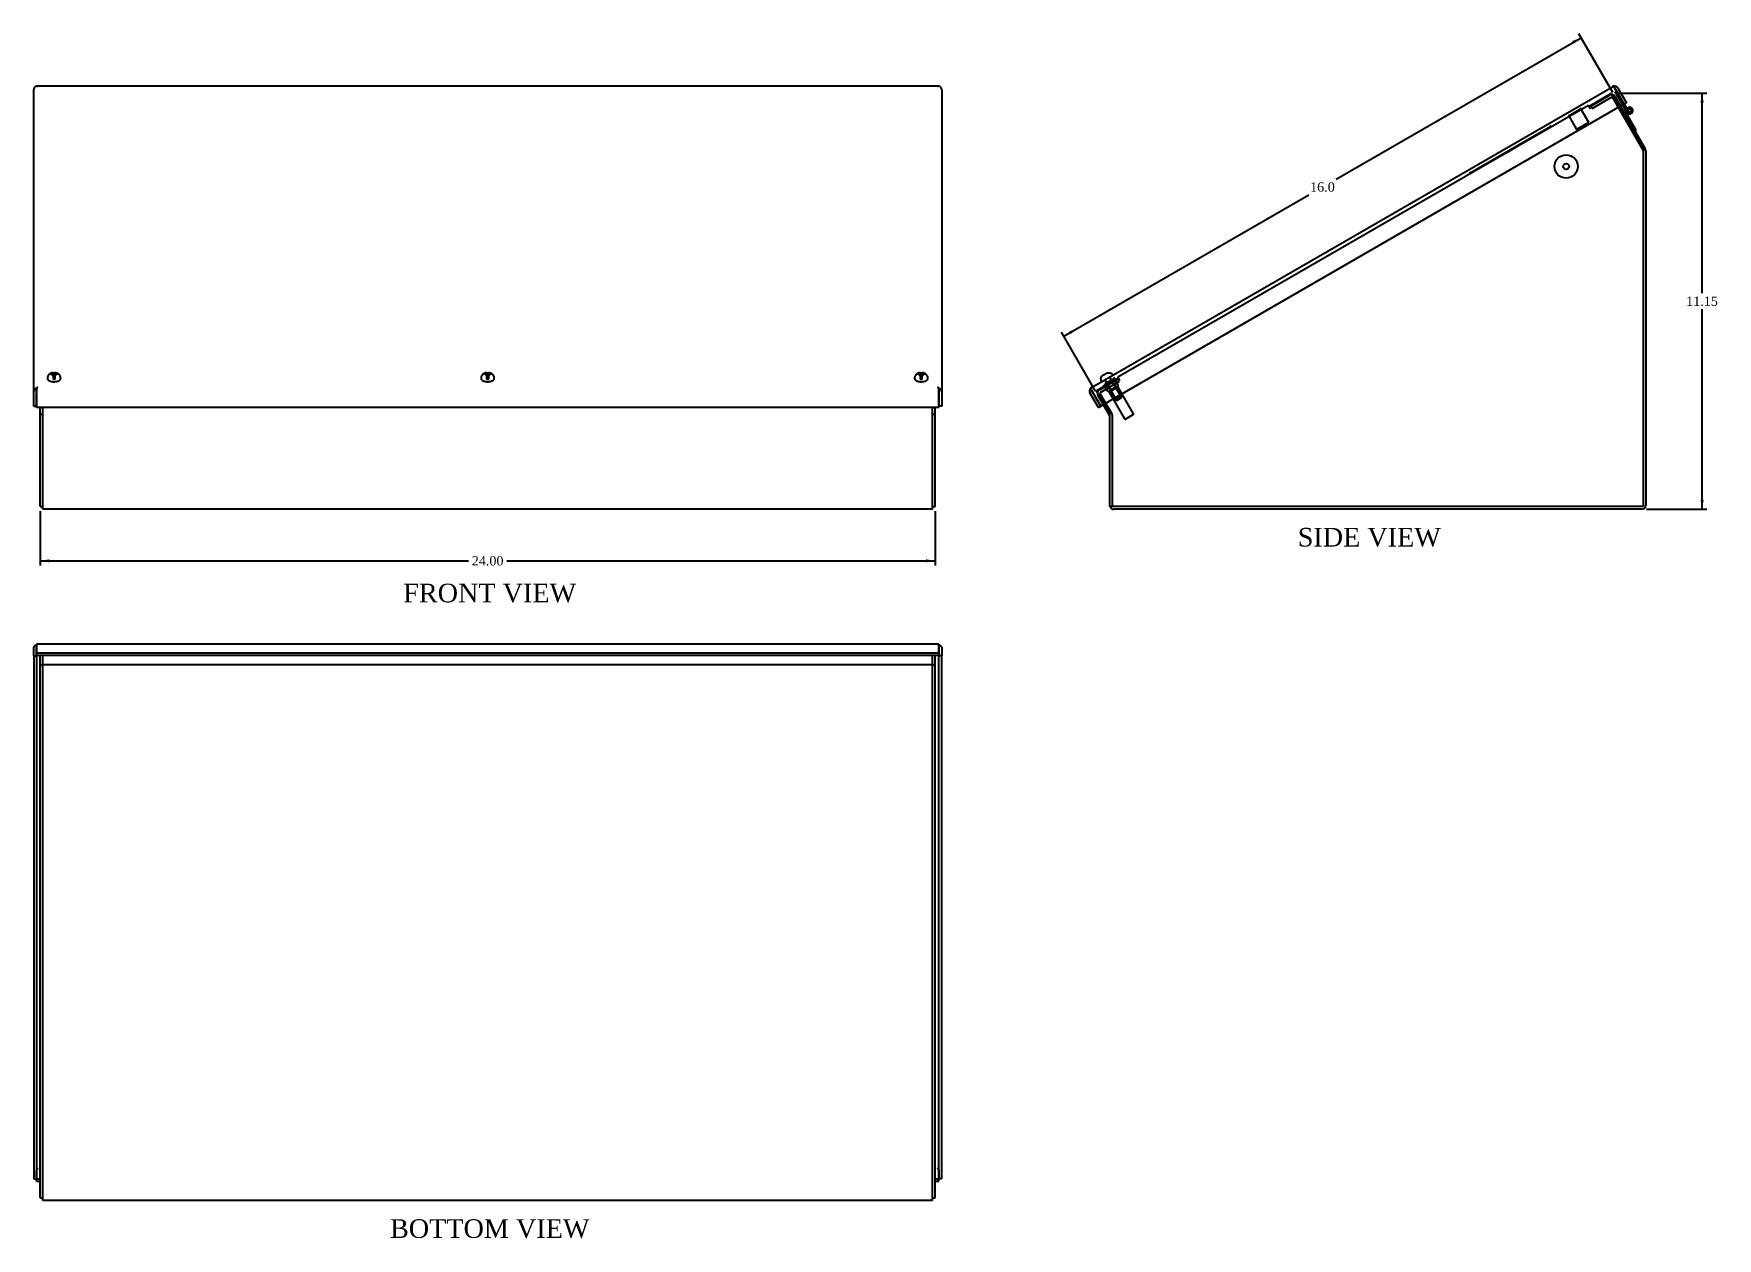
# Model space of a CAD drawing. Extents: x -38 to 63, y -32 to 27.
# Drawn here: x 8.77 to 53.91, y -32.02 to 0.28 of the extents above; entities that cross this region are included whole.
import ezdxf
from ezdxf.enums import TextEntityAlignment as Align
from ezdxf.lldxf.tags import DXFTag

# ---------------------------------------------------------------- set-up
doc = ezdxf.new("R2010")
doc.units = 0
doc.header["$MEASUREMENT"] = 0
doc.layers.get('0').update_dxf_attribs({"linetype": 'CONTINUOUS'})
for name, color, linetype in [('COM44081', 7, 'CONTINUOUS'), ('COM44081-1', 7, 'CONTINUOUS'), ('COM44101', 7, 'CONTINUOUS'), ('COM44117', 7, 'CONTINUOUS'), ('COM55497', 7, 'CONTINUOUS'), ('DEFAULT', 7, 'CONTINUOUS'), ('QLB20279', 7, 'CONTINUOUS'), ('RNG17670', 7, 'CONTINUOUS'), ('RVN01002', 7, 'CONTINUOUS'), ('SCS19475', 7, 'CONTINUOUS'), ('STD2188807', 7, 'CONTINUOUS'), ('STD26152', 7, 'CONTINUOUS')]:
    doc.layers.add(name, color=color, linetype=linetype)
doc.styles.add('SEACAD_TIMES_TTF', font='times.ttf')
tags = doc.linetypes.add('HIDDEN2', pattern=[0.1875, 0.125, -0.0625]).pattern_tags.tags
tags[6:7] = [DXFTag(74, 4), DXFTag(75, 0), DXFTag(340, '0'), DXFTag(46, 0.0), DXFTag(50, 0.0), DXFTag(44, 0.0), DXFTag(45, 0.0)]
tags[4:5] = [DXFTag(74, 4), DXFTag(75, 0), DXFTag(340, '0'), DXFTag(46, 0.0), DXFTag(50, 0.0), DXFTag(44, 0.0), DXFTag(45, 0.0)]

# ---------------------------------------------------------------- blocks, each defined once
blk = doc.blocks.new('GDIMGGROUP')
at = {"layer": 'DEFAULT', "linetype": 'CONTINUOUS'}
for points in [[(9.191, -13.899), (9.191, -13.816), (8.941, -13.857)], [(32.691, -13.899), (32.941, -13.857), (32.691, -13.816)]]:
    blk.add_hatch(color=136, dxfattribs=at).paths.add_polyline_path(points)
at = {"layer": 'DEFAULT', "color": 136, "linetype": 'CONTINUOUS'}
for p, q in [((8.941, -12.526), (8.941, -13.982)), ((32.941, -12.526), (32.941, -13.982)), ((8.941, -13.857), (20.427, -13.857)), ((21.455, -13.857), (32.941, -13.857))]:
    blk.add_line(p, q, dxfattribs=at)
at = {"layer": 'DEFAULT', "color": 136, "linetype": 'CONTINUOUS', "style": 'SEACAD_TIMES_TTF'}
blk.add_text('24.00', height=0.25, dxfattribs=at).set_placement((20.515, -13.732), align=Align.TOP_LEFT)
blk = doc.blocks.new('GDIMGGROUP1')
at = {"layer": 'DEFAULT', "linetype": 'CONTINUOUS'}
for points in [[(50.018, 0.08), (50.059, 0.008), (50.255, 0.169)], [(36.586, -7.675), (36.39, -7.836), (36.627, -7.747)]]:
    blk.add_hatch(color=136, dxfattribs=at).paths.add_polyline_path(points)
at = {"layer": 'DEFAULT', "color": 136, "linetype": 'CONTINUOUS'}
for p, q in [((43.691, -3.621), (50.255, 0.169)), ((51.105, -1.304), (50.192, 0.277)), ((36.39, -7.836), (42.954, -4.046)), ((37.241, -9.309), (36.328, -7.728))]:
    blk.add_line(p, q, dxfattribs=at)
at = {"layer": 'DEFAULT', "color": 136, "linetype": 'CONTINUOUS', "style": 'SEACAD_TIMES_TTF'}
blk.add_text('16.0', height=0.25, dxfattribs=at).set_placement((42.991, -3.709), align=Align.TOP_LEFT)
blk = doc.blocks.new('GDIMGGROUP2')
at = {"layer": 'DEFAULT', "linetype": 'CONTINUOUS'}
for points in [[(53.542, -1.569), (53.5, -1.319), (53.458, -1.569)], [(53.542, -12.223), (53.458, -12.223), (53.5, -12.473)]]:
    blk.add_hatch(color=136, dxfattribs=at).paths.add_polyline_path(points)
at = {"layer": 'DEFAULT', "color": 136, "linetype": 'CONTINUOUS'}
for p, q in [((51.239, -1.319), (53.625, -1.319)), ((53.5, -6.684), (53.5, -1.319)), ((53.5, -12.473), (53.5, -7.109)), ((52.006, -12.473), (53.625, -12.473))]:
    blk.add_line(p, q, dxfattribs=at)
at = {"layer": 'DEFAULT', "color": 136, "linetype": 'CONTINUOUS', "style": 'SEACAD_TIMES_TTF'}
blk.add_text('11.15', height=0.25, dxfattribs=at).set_placement((53.073, -6.771), align=Align.TOP_LEFT)

msp = doc.modelspace()

# ---------------------------------------------------------------- linework, layer by layer
at = {"layer": 'COM44081', "color": 7, "linetype": 'HIDDEN2'}
for p, q in [((51.064, -1.331), (50.473, -1.673)), ((51.064, -1.331), (51.272, -1.692)), ((37.835, -8.928), (50.455, -1.641)), ((50.455, -1.641), (50.509, -1.735)), ((50.509, -1.735), (50.473, -1.673)), ((50.509, -1.735), (50.509, -1.735)), ((37.853, -8.96), (37.262, -9.301)), ((37.889, -9.022), (37.835, -8.928)), ((37.889, -9.022), (37.853, -8.96)), ((37.889, -9.022), (37.889, -9.022)), ((37.469, -9.661), (37.262, -9.301))]:
    msp.add_line(p, q, dxfattribs=at)
at = {"layer": 'COM44081', "color": 7, "linetype": 'CONTINUOUS'}
for p, q in [((51.272, -1.692), (51.917, -2.808)), ((51.917, -2.808), (51.917, -12.401)), ((32.869, -9.928), (32.941, -9.928)), ((32.941, -9.928), (32.941, -9.75)), ((32.941, -12.401), (32.941, -9.928)), ((37.624, -9.928), (37.469, -9.661)), ((37.624, -12.401), (37.624, -9.928)), ((32.869, -12.401), (32.869, -9.965)), ((32.869, -12.401), (32.941, -12.401)), ((51.917, -12.401), (37.624, -12.401)), ((32.869, -16.753), (32.869, -16.645)), ((32.869, -16.645), (32.941, -16.645)), ((32.941, -16.645), (32.941, -16.399)), ((32.941, -30.938), (32.941, -16.645)), ((32.869, -30.938), (32.941, -30.938))]:
    msp.add_line(p, q, dxfattribs=at)
at = {"layer": 'COM44081-1', "color": 7, "linetype": 'HIDDEN2'}
for p, q in [((50.509, -1.735), (50.509, -1.735)), ((37.889, -9.022), (37.889, -9.022))]:
    msp.add_line(p, q, dxfattribs=at)
at = {"layer": 'COM44081-1', "color": 7, "linetype": 'CONTINUOUS'}
for p, q in [((8.941, -9.928), (8.941, -9.75)), ((8.941, -12.401), (8.941, -9.928)), ((8.941, -9.928), (9.013, -9.928)), ((9.013, -12.401), (9.013, -9.965)), ((8.941, -12.401), (9.013, -12.401)), ((8.941, -16.645), (8.941, -16.399)), ((8.941, -30.938), (8.941, -16.645)), ((8.941, -16.645), (9.013, -16.645)), ((9.013, -16.651), (9.013, -16.645)), ((8.941, -30.938), (9.013, -30.938))]:
    msp.add_line(p, q, dxfattribs=at)
at = {"layer": 'COM44101', "color": 7, "linetype": 'CONTINUOUS'}
for p, q in [((8.77, -9.319), (8.77, -1.22)), ((8.842, -1.132), (8.842, -1.13)), ((33.04, -1.13), (8.842, -1.13)), ((8.842, -1.132), (8.842, -1.132)), ((33.04, -1.132), (33.04, -1.13)), ((33.04, -1.132), (33.04, -1.132)), ((33.113, -1.22), (33.113, -9.319)), ((37.128, -9.208), (51.094, -1.144)), ((51.178, -1.22), (51.128, -1.132)), ((51.128, -1.132), (51.179, -1.22)), ((51.406, -1.614), (51.178, -1.22)), ((51.179, -1.22), (51.407, -1.614)), ((51.242, -1.184), (51.469, -1.578)), ((51.406, -1.614), (37.379, -9.713)), ((51.469, -1.578), (51.407, -1.614)), ((8.77, -9.713), (8.77, -9.319)), ((8.842, -9.231), (8.842, -9.319)), ((8.842, -9.356), (8.842, -9.231)), ((8.842, -9.713), (8.842, -9.319)), ((8.842, -9.356), (8.842, -9.75)), ((33.04, -9.356), (33.04, -9.231)), ((33.04, -9.75), (33.04, -9.356)), ((33.041, -9.231), (33.041, -9.319)), ((33.041, -9.319), (33.041, -9.713)), ((33.113, -9.319), (33.113, -9.713)), ((37.316, -9.75), (37.088, -9.356)), ((37.151, -9.319), (37.1, -9.231)), ((37.1, -9.231), (37.15, -9.32)), ((37.378, -9.714), (37.15, -9.32)), ((37.151, -9.319), (37.379, -9.713)), ((8.77, -9.713), (8.842, -9.713)), ((33.04, -9.75), (8.842, -9.75)), ((33.113, -9.713), (33.041, -9.713)), ((37.316, -9.75), (37.378, -9.714)), ((8.77, -16.4), (8.77, -16.172)), ((8.842, -16.095), (8.842, -16.109)), ((33.04, -16.095), (8.842, -16.095)), ((8.842, -16.109), (8.842, -16.337)), ((8.842, -16.121), (8.842, -16.172)), ((8.842, -16.4), (8.842, -16.172)), ((33.04, -16.095), (33.04, -16.109)), ((33.04, -16.337), (33.04, -16.109)), ((33.041, -16.121), (33.041, -16.172)), ((33.041, -16.172), (33.041, -16.4)), ((33.113, -16.172), (33.113, -16.4)), ((8.77, -16.4), (8.77, -30.427)), ((8.77, -16.4), (8.842, -16.4)), ((8.842, -16.337), (8.842, -16.399)), ((33.04, -16.337), (8.842, -16.337)), ((33.04, -16.399), (8.842, -16.399)), ((8.842, -16.4), (8.842, -30.427)), ((33.04, -16.337), (33.04, -16.399)), ((33.113, -16.4), (33.041, -16.4)), ((33.041, -30.427), (33.041, -16.4)), ((33.113, -30.427), (33.113, -16.4)), ((8.842, -30.195), (8.842, -30.2)), ((8.842, -30.428), (8.842, -30.2)), ((33.04, -30.195), (33.04, -30.2)), ((33.04, -30.2), (33.04, -30.428)), ((8.77, -30.427), (8.842, -30.427)), ((8.842, -30.428), (8.941, -30.428)), ((8.842, -30.49), (8.842, -30.428)), ((8.842, -30.49), (8.941, -30.49)), ((32.941, -30.428), (33.04, -30.428)), ((32.941, -30.49), (33.04, -30.49)), ((33.04, -30.49), (33.04, -30.428)), ((33.113, -30.427), (33.041, -30.427))]:
    msp.add_line(p, q, dxfattribs=at)
for centre, radius, start, end in [((51.148, -1.238), 0.108, 100.5288, 120), ((51.148, -1.238), 0.108, 30, 100.5288), ((51.148, -1.238), 0.036, 30, 42.0055), ((37.182, -9.302), 0.108, 139.4712, 210), ((37.182, -9.302), 0.108, 120, 139.4712), ((37.182, -9.302), 0.036, 197.9945, 210)]:
    msp.add_arc(centre, radius, start, end, dxfattribs=at)
for points, weights in [([(8.842, -1.132), (8.77, -1.154), (8.77, -1.22)], [1, 0.816496580928, 1]), ([(8.878, -1.144), (8.859, -1.135), (8.842, -1.132)], [1, 0.985598559653, 1]), ([(8.878, -1.144), (8.859, -1.135), (8.842, -1.132)], [1, 0.985598559654, 1]), ([(33.041, -1.132), (33.023, -1.135), (33.005, -1.144)], [1, 0.985598559653, 1]), ([(33.04, -1.132), (33.023, -1.135), (33.005, -1.144)], [1, 0.985598559654, 1]), ([(33.113, -1.22), (33.113, -1.154), (33.041, -1.132)], [1, 0.816496580927, 1]), ([(51.128, -1.132), (51.11, -1.135), (51.094, -1.144)], [1, 0.985598559651, 1]), ([(8.842, -9.231), (8.77, -9.253), (8.77, -9.319)], [1, 0.816496580928, 1]), ([(8.878, -9.208), (8.859, -9.217), (8.842, -9.231)], [1, 0.985598559655, 1]), ([(8.878, -9.208), (8.859, -9.217), (8.842, -9.231)], [1, 0.98559855965, 1]), ([(8.842, -9.312), (8.842, -9.316), (8.842, -9.319)], [1, 0.994516901312, 1]), ([(33.041, -9.231), (33.023, -9.217), (33.005, -9.208)], [1, 0.985598559647, 1]), ([(33.04, -9.231), (33.023, -9.217), (33.005, -9.208)], [1, 0.985598559664, 1]), ([(33.041, -9.319), (33.041, -9.316), (33.04, -9.312)], [1, 0.994516901306, 1]), ([(33.113, -9.319), (33.113, -9.253), (33.041, -9.231)], [1, 0.816496580928, 1]), ([(37.128, -9.208), (37.112, -9.217), (37.1, -9.231)], [1, 0.985598559651, 1]), ([(8.842, -16.121), (8.77, -16.134), (8.77, -16.172)], [1, 0.816496580928, 1]), ([(8.842, -16.169), (8.842, -16.171), (8.842, -16.172)], [1, 0.99451690132, 1]), ([(33.041, -16.172), (33.041, -16.171), (33.04, -16.169)], [1, 0.994516901311, 1]), ([(33.113, -16.172), (33.113, -16.134), (33.041, -16.121)], [1, 0.816496580928, 1]), ([(8.878, -30.151), (8.842, -30.182), (8.842, -30.2)], [1, 0.707106781187, 1]), ([(8.878, -30.151), (8.842, -30.182), (8.842, -30.2)], [1, 0.707106781186, 1]), ([(33.041, -30.2), (33.041, -30.182), (33.005, -30.151)], [1, 0.707106781186, 1]), ([(33.04, -30.2), (33.04, -30.182), (33.005, -30.151)], [1, 0.707106781186, 1])]:
    msp.add_rational_spline(points, weights, degree=2, dxfattribs=at)
at = {"layer": 'COM44117', "color": 7, "linetype": 'HIDDEN2'}
for p, q in [((50.518, -1.663), (51.02, -1.373)), ((50.554, -1.725), (50.518, -1.663)), ((50.554, -1.725), (51.056, -1.435)), ((51.106, -1.448), (51.912, -2.845)), ((51.168, -1.412), (51.315, -1.667)), ((37.343, -9.27), (37.844, -8.98)), ((37.88, -9.042), (37.844, -8.98)), ((37.45, -9.672), (37.303, -9.417)), ((37.681, -9.929), (37.365, -9.381)), ((37.379, -9.332), (37.88, -9.042)), ((37.696, -12.365), (37.696, -9.983))]:
    msp.add_line(p, q, dxfattribs=at)
at = {"layer": 'COM44117', "color": 7, "linetype": 'CONTINUOUS'}
for p, q in [((51.315, -1.667), (51.974, -2.809)), ((51.989, -2.863), (51.989, -12.365)), ((9.013, -9.965), (9.013, -9.75)), ((32.869, -9.965), (32.869, -9.75)), ((37.619, -9.965), (37.45, -9.672)), ((9.013, -9.983), (9.013, -9.965)), ((9.013, -12.365), (9.013, -9.983)), ((32.869, -9.983), (32.869, -9.965)), ((32.869, -12.365), (32.869, -9.983)), ((9.013, -12.473), (9.013, -12.365)), ((32.869, -12.473), (9.013, -12.473)), ((32.869, -12.473), (32.869, -12.365)), ((51.881, -12.473), (37.732, -12.473)), ((9.013, -16.64), (9.013, -16.399)), ((9.013, -16.645), (9.013, -16.64)), ((9.013, -16.753), (9.013, -16.645)), ((32.869, -16.645), (9.013, -16.645)), ((32.869, -16.64), (32.869, -16.399)), ((32.869, -16.645), (32.869, -16.64)), ((32.869, -16.753), (32.869, -16.645)), ((9.013, -30.902), (9.013, -16.753)), ((32.869, -30.902), (32.869, -16.753)), ((9.013, -31.01), (9.013, -30.902)), ((32.869, -31.01), (9.013, -31.01)), ((32.869, -31.01), (32.869, -30.902))]:
    msp.add_line(p, q, dxfattribs=at)
at = {"layer": 'COM44117', "color": 7, "linetype": 'HIDDEN2'}
for centre, radius, start, end in [((51.074, -1.466), 0.108, 30, 120), ((51.074, -1.466), 0.036, 30, 120), ((51.881, -2.863), 0.036, 0, 30), ((37.397, -9.363), 0.108, 120, 210), ((37.397, -9.363), 0.036, 120, 210), ((37.588, -9.983), 0.108, 0, 30), ((37.732, -12.365), 0.108, 180, 199.4712), ((37.732, -12.365), 0.036, 180, 270), ((51.881, -12.365), 0.036, 270, 360)]:
    msp.add_arc(centre, radius, start, end, dxfattribs=at)
at = {"layer": 'COM44117', "color": 7, "linetype": 'CONTINUOUS'}
for centre, radius, start, end in [((51.881, -2.863), 0.108, 0, 30), ((37.588, -9.983), 0.036, 0, 30), ((37.732, -12.365), 0.108, 199.4712, 270), ((51.881, -12.365), 0.108, 270, 360)]:
    msp.add_arc(centre, radius, start, end, dxfattribs=at)
at = {"layer": 'COM55497', "color": 7, "linetype": 'HIDDEN2'}
for p in [(51.205, -1.266), (51.371, -1.635)]:
    msp.add_line(p, (51.17, -1.286), dxfattribs=at)
at = {"layer": 'COM55497', "color": 7, "linetype": 'CONTINUOUS'}
for p, q in [((51.206, -1.266), (51.205, -1.266)), ((51.483, -1.828), (51.371, -1.635)), ((51.407, -1.614), (51.517, -1.805)), ((51.524, -1.755), (51.491, -1.729)), ((51.513, -1.784), (51.513, -1.798)), ((51.517, -1.805), (51.518, -1.804)), ((51.472, -1.81), (51.477, -1.896)), ((51.515, -1.894), (51.477, -1.896)), ((51.477, -1.896), (51.48, -1.953)), ((51.515, -1.894), (51.513, -1.858)), ((51.517, -1.935), (51.515, -1.894)), ((51.734, -2.312), (51.517, -1.935)), ((51.699, -2.332), (51.734, -2.312))]:
    msp.add_line(p, q, dxfattribs=at)
msp.add_circle((51.558, -1.784), 0.045, dxfattribs=at)
for start, end in [(140.8745, 151.9201), (210, 140.8745)]:
    msp.add_arc((51.558, -1.784), 0.087, start, end, dxfattribs=at)
at = {"layer": 'QLB20279', "color": 7, "linetype": 'HIDDEN2'}
for p, q in [((49.444, -2.215), (49.119, -2.402)), ((49.444, -2.215), (49.429, -2.189)), ((49.119, -2.402), (47.604, -3.277)), ((48.272, -2.903), (48.267, -2.895)), ((48.272, -2.903), (48.284, -2.896)), ((48.279, -2.888), (48.284, -2.896)), ((48.284, -2.896), (48.488, -2.778)), ((48.488, -2.778), (48.483, -2.77)), ((47.279, -3.465), (47.264, -3.439)), ((47.604, -3.277), (47.279, -3.465))]:
    msp.add_line(p, q, dxfattribs=at)
at = {"layer": 'RNG17670', "color": 7, "linetype": 'HIDDEN2'}
for p, q in [((37.748, -8.97), (37.516, -9.105)), ((37.748, -8.97), (37.732, -8.942)), ((37.5, -9.076), (37.516, -9.105))]:
    msp.add_line(p, q, dxfattribs=at)
at = {"layer": 'RVN01002', "color": 7, "linetype": 'HIDDEN2'}
for p, q in [((37.785, -8.983), (37.447, -9.178)), ((37.768, -9.024), (37.836, -9.143)), ((37.836, -9.143), (37.768, -9.024)), ((37.798, -9.007), (37.785, -8.983)), ((37.447, -9.178), (37.46, -9.202)), ((37.559, -9.303), (37.491, -9.184)), ((37.491, -9.184), (37.559, -9.303)), ((37.558, -9.146), (37.626, -9.264)), ((37.559, -9.303), (37.559, -9.303)), ((37.559, -9.303), (37.606, -9.338)), ((37.559, -9.303), (37.559, -9.303)), ((37.559, -9.303), (37.559, -9.303)), ((37.559, -9.303), (37.559, -9.303)), ((37.631, -9.262), (37.562, -9.143)), ((37.844, -9.201), (37.606, -9.338)), ((37.606, -9.338), (38.017, -10.052)), ((37.626, -9.264), (37.631, -9.262)), ((37.696, -9.066), (37.765, -9.184)), ((37.769, -9.182), (37.701, -9.063)), ((37.765, -9.184), (37.769, -9.182)), ((37.836, -9.143), (37.836, -9.143)), ((37.836, -9.143), (37.836, -9.143)), ((37.844, -9.201), (37.836, -9.143)), ((38.255, -9.914), (37.844, -9.201)), ((38.039, -10.057), (38.25, -9.935))]:
    msp.add_line(p, q, dxfattribs=at)
for centre, start, end in [((38.242, -9.922), 300, 30), ((38.031, -10.044), 210, 300)]:
    msp.add_arc(centre, 0.0156, start, end, dxfattribs=at)
for points, knots in [([(37.626, -9.264), (37.628, -9.277), (37.629, -9.289), (37.627, -9.306), (37.626, -9.311), (37.623, -9.32), (37.62, -9.323), (37.613, -9.327), (37.609, -9.328), (37.6, -9.326), (37.595, -9.325), (37.58, -9.318), (37.57, -9.311), (37.559, -9.303)], [0, 0, 0, 0, 0.25, 0.25, 0.375, 0.375, 0.5, 0.5, 0.625, 0.625, 0.75, 0.75, 1, 1, 1, 1]), ([(37.765, -9.184), (37.763, -9.192), (37.762, -9.199), (37.757, -9.214), (37.755, -9.222), (37.748, -9.236), (37.744, -9.243), (37.737, -9.252), (37.734, -9.255), (37.728, -9.26), (37.725, -9.263), (37.715, -9.268), (37.707, -9.271), (37.692, -9.273), (37.684, -9.273), (37.668, -9.272), (37.661, -9.27), (37.645, -9.267), (37.638, -9.264), (37.631, -9.262)], [0, 0, 0, 0, 0.125, 0.125, 0.25, 0.25, 0.375, 0.375, 0.4375, 0.4375, 0.5, 0.5, 0.625, 0.625, 0.75, 0.75, 0.875, 0.875, 1, 1, 1, 1]), ([(37.836, -9.143), (37.838, -9.156), (37.839, -9.168), (37.837, -9.185), (37.836, -9.19), (37.833, -9.198), (37.83, -9.202), (37.823, -9.206), (37.819, -9.206), (37.81, -9.205), (37.805, -9.203), (37.79, -9.196), (37.78, -9.189), (37.769, -9.182)], [0, 0, 0, 0, 0.25, 0.25, 0.375, 0.375, 0.5, 0.5, 0.625, 0.625, 0.75, 0.75, 1, 1, 1, 1])]:
    msp.add_open_spline(points, degree=3, knots=knots, dxfattribs=at)
at = {"layer": 'SCS19475', "color": 7, "linetype": 'CONTINUOUS'}
for p, q in [((9.229, -8.851), (9.229, -8.866)), ((9.289, -8.847), (9.255, -8.847)), ((9.255, -8.862), (9.289, -8.862)), ((9.289, -8.826), (9.289, -8.812)), ((9.289, -8.826), (9.289, -8.847)), ((9.289, -8.847), (9.289, -8.862)), ((9.289, -8.862), (9.289, -8.883)), ((9.289, -8.883), (9.289, -8.986)), ((9.344, -8.812), (9.344, -8.826)), ((9.344, -8.847), (9.344, -8.826)), ((9.377, -8.847), (9.344, -8.847)), ((9.344, -8.862), (9.344, -8.847)), ((9.344, -8.883), (9.344, -8.862)), ((9.344, -8.862), (9.377, -8.862)), ((9.344, -8.986), (9.344, -8.883)), ((9.404, -8.866), (9.404, -8.851)), ((20.854, -8.851), (20.854, -8.866)), ((20.914, -8.847), (20.88, -8.847)), ((20.88, -8.862), (20.914, -8.862)), ((20.914, -8.826), (20.914, -8.812)), ((20.914, -8.826), (20.914, -8.847)), ((20.914, -8.847), (20.914, -8.862)), ((20.914, -8.862), (20.914, -8.883)), ((20.914, -8.883), (20.914, -8.986)), ((20.969, -8.812), (20.969, -8.826)), ((20.969, -8.847), (20.969, -8.826)), ((21.002, -8.847), (20.969, -8.847)), ((20.969, -8.862), (20.969, -8.847)), ((20.969, -8.883), (20.969, -8.862)), ((20.969, -8.862), (21.002, -8.862)), ((20.969, -8.986), (20.969, -8.883)), ((21.029, -8.866), (21.029, -8.851)), ((32.479, -8.851), (32.479, -8.866)), ((32.539, -8.847), (32.505, -8.847)), ((32.505, -8.862), (32.539, -8.862)), ((32.539, -8.826), (32.539, -8.812)), ((32.539, -8.826), (32.539, -8.847)), ((32.539, -8.847), (32.539, -8.862)), ((32.539, -8.862), (32.539, -8.883)), ((32.539, -8.883), (32.539, -8.986)), ((32.594, -8.812), (32.594, -8.826)), ((32.594, -8.847), (32.594, -8.826)), ((32.627, -8.847), (32.594, -8.847)), ((32.594, -8.862), (32.594, -8.847)), ((32.594, -8.883), (32.594, -8.862)), ((32.594, -8.862), (32.627, -8.862)), ((32.594, -8.986), (32.594, -8.883)), ((32.654, -8.866), (32.654, -8.851)), ((37.378, -8.986), (37.376, -8.987)), ((37.436, -8.883), (37.472, -8.862)), ((37.472, -8.862), (37.474, -8.866)), ((37.498, -8.847), (37.534, -8.826)), ((37.5, -8.851), (37.498, -8.847)), ((37.652, -8.827), (37.654, -8.826))]:
    msp.add_line(p, q, dxfattribs=at)
at = {"layer": 'SCS19475', "color": 7, "linetype": 'HIDDEN2'}
for p, q in [((37.484, -9.002), (37.644, -9.279)), ((37.773, -9.205), (37.613, -8.928)), ((37.791, -9.195), (37.626, -9.29)), ((37.626, -9.29), (37.774, -9.546)), ((37.643, -9.28), (37.8, -9.553)), ((37.774, -9.204), (37.931, -9.477)), ((37.939, -9.451), (37.774, -9.546)), ((37.939, -9.451), (37.791, -9.195)), ((37.928, -9.491), (37.939, -9.451)), ((37.774, -9.546), (37.814, -9.556)), ((37.928, -9.491), (37.814, -9.556))]:
    msp.add_line(p, q, dxfattribs=at)
at = {"layer": 'SCS19475', "color": 7, "linetype": 'CONTINUOUS'}
for centre, radius, start, end in [((9.264, -8.993), 0.146, 93.6488, 104.0305), ((9.264, -9.008), 0.146, 93.6486, 104.0307), ((9.368, -8.993), 0.146, 75.9693, 86.3514), ((9.368, -9.008), 0.146, 75.9695, 86.3512), ((20.889, -8.993), 0.146, 93.6488, 104.0305), ((20.889, -9.008), 0.146, 93.6486, 104.0307), ((20.993, -8.993), 0.146, 75.9693, 86.3514), ((20.993, -9.008), 0.146, 75.9695, 86.3512), ((32.514, -8.993), 0.146, 93.6488, 104.0305), ((32.514, -9.008), 0.146, 93.6486, 104.0307), ((32.618, -8.993), 0.146, 75.9693, 86.3514), ((32.618, -9.008), 0.146, 75.9695, 86.3512), ((37.501, -8.989), 0.125, 178.865, 211.3147), ((37.593, -8.936), 0.125, 28.6853, 61.135)]:
    msp.add_arc(centre, radius, start, end, dxfattribs=at)
for points, knots in [([(9.288, -8.813), (9.275, -8.815), (9.253, -8.818), (9.22, -8.832), (9.192, -8.85), (9.169, -8.872), (9.151, -8.899), (9.141, -8.929), (9.136, -8.953), (9.138, -8.964), (9.138, -8.966)], [0, 0, 0, 0, 0.148945, 0.300917, 0.44137, 0.576501, 0.710341, 0.844274, 0.978614, 1, 1, 1, 1]), ([(9.494, -8.966), (9.494, -8.962), (9.495, -8.948), (9.49, -8.923), (9.478, -8.894), (9.46, -8.869), (9.439, -8.849), (9.413, -8.832), (9.384, -8.82), (9.359, -8.814), (9.346, -8.813), (9.344, -8.813)], [0, 0, 0, 0, 0.045267, 0.184757, 0.315612, 0.441263, 0.565342, 0.692064, 0.826542, 0.972807, 1, 1, 1, 1]), ([(20.913, -8.813), (20.9, -8.815), (20.878, -8.818), (20.845, -8.832), (20.817, -8.85), (20.794, -8.872), (20.776, -8.899), (20.766, -8.929), (20.761, -8.953), (20.763, -8.964), (20.763, -8.966)], [0, 0, 0, 0, 0.148945, 0.300917, 0.44137, 0.576501, 0.710341, 0.844274, 0.978614, 1, 1, 1, 1]), ([(21.119, -8.966), (21.119, -8.962), (21.12, -8.948), (21.115, -8.923), (21.103, -8.894), (21.085, -8.869), (21.064, -8.849), (21.038, -8.832), (21.009, -8.82), (20.984, -8.814), (20.971, -8.813), (20.969, -8.813)], [0, 0, 0, 0, 0.045267, 0.184757, 0.315612, 0.441263, 0.565342, 0.692064, 0.826542, 0.972807, 1, 1, 1, 1]), ([(32.538, -8.813), (32.525, -8.815), (32.503, -8.818), (32.47, -8.832), (32.442, -8.85), (32.419, -8.872), (32.401, -8.899), (32.391, -8.929), (32.386, -8.953), (32.388, -8.964), (32.388, -8.966)], [0, 0, 0, 0, 0.148945, 0.300917, 0.44137, 0.576501, 0.710341, 0.844274, 0.978614, 1, 1, 1, 1]), ([(32.744, -8.966), (32.744, -8.962), (32.745, -8.948), (32.74, -8.923), (32.728, -8.894), (32.71, -8.869), (32.689, -8.849), (32.663, -8.832), (32.634, -8.82), (32.609, -8.814), (32.596, -8.813), (32.594, -8.813)], [0, 0, 0, 0, 0.045267, 0.184757, 0.315612, 0.441263, 0.565342, 0.692064, 0.826542, 0.972807, 1, 1, 1, 1]), ([(37.378, -8.986), (37.378, -8.975), (37.38, -8.965), (37.385, -8.946), (37.389, -8.936), (37.399, -8.918), (37.405, -8.91), (37.419, -8.895), (37.427, -8.889), (37.436, -8.883)], [0, 0, 0, 0, 0.25, 0.25, 0.5, 0.5, 0.75, 0.75, 1, 1, 1, 1]), ([(37.474, -8.866), (37.478, -8.863), (37.483, -8.861), (37.491, -8.856), (37.496, -8.853), (37.5, -8.851)], [0, 0, 0, 0, 0.5, 0.5, 1, 1, 1, 1]), ([(37.534, -8.826), (37.543, -8.822), (37.553, -8.818), (37.573, -8.813), (37.583, -8.812), (37.603, -8.812), (37.613, -8.814), (37.628, -8.818), (37.633, -8.819), (37.643, -8.823), (37.647, -8.825), (37.652, -8.827)], [0, 0, 0, 0, 0.25, 0.25, 0.5, 0.5, 0.75, 0.75, 0.875, 0.875, 1, 1, 1, 1])]:
    msp.add_open_spline(points, degree=3, knots=knots, dxfattribs=at)
for points in [[(9.138, -8.966), (9.14, -9.054), (9.316, -9.054), (9.492, -9.054), (9.495, -8.966)], [(20.763, -8.966), (20.765, -9.054), (20.941, -9.054), (21.117, -9.054), (21.12, -8.966)], [(32.388, -8.966), (32.39, -9.054), (32.566, -9.054), (32.742, -9.054), (32.745, -8.966)]]:
    msp.add_rational_spline(points, [1, 0.711780025645, 1, 0.711780025645, 1], degree=2, knots=[0, 0, 0, 0.5, 0.5, 1, 1, 1], dxfattribs=at)
for points, weights in [([(9.289, -8.826), (9.262, -8.833), (9.255, -8.847)], [1, 0.904745191354, 1]), ([(9.255, -8.862), (9.262, -8.877), (9.289, -8.883)], [1, 0.904745191354, 1]), ([(9.344, -8.827), (9.316, -8.825), (9.289, -8.827)], [1, 0.985217013248, 1]), ([(9.289, -8.986), (9.316, -8.988), (9.344, -8.986)], [1, 0.985217013249, 1]), ([(9.377, -8.847), (9.37, -8.833), (9.344, -8.826)], [1, 0.904745191354, 1]), ([(9.344, -8.883), (9.37, -8.877), (9.377, -8.862)], [1, 0.904745191354, 1]), ([(20.914, -8.826), (20.887, -8.833), (20.88, -8.847)], [1, 0.904745191354, 1]), ([(20.88, -8.862), (20.887, -8.877), (20.914, -8.883)], [1, 0.904745191354, 1]), ([(20.969, -8.827), (20.941, -8.825), (20.914, -8.827)], [1, 0.985217013246, 1]), ([(20.914, -8.986), (20.941, -8.988), (20.969, -8.986)], [1, 0.985217013248, 1]), ([(21.002, -8.847), (20.995, -8.833), (20.969, -8.826)], [1, 0.904745191353, 1]), ([(20.969, -8.883), (20.995, -8.877), (21.002, -8.862)], [1, 0.904745191354, 1]), ([(32.539, -8.826), (32.512, -8.833), (32.505, -8.847)], [1, 0.904745191354, 1]), ([(32.505, -8.862), (32.512, -8.877), (32.539, -8.883)], [1, 0.904745191354, 1]), ([(32.594, -8.827), (32.566, -8.825), (32.539, -8.827)], [1, 0.985217013248, 1]), ([(32.539, -8.986), (32.566, -8.988), (32.594, -8.986)], [1, 0.985217013247, 1]), ([(32.627, -8.847), (32.62, -8.833), (32.594, -8.826)], [1, 0.904745191353, 1]), ([(32.594, -8.883), (32.62, -8.877), (32.627, -8.862)], [1, 0.904745191353, 1])]:
    msp.add_rational_spline(points, weights, degree=2, dxfattribs=at)
at = {"layer": 'STD2188807', "color": 7, "linetype": 'HIDDEN2'}
for radius in [0.312, 0.0781]:
    msp.add_circle((49.855, -3.283), radius, dxfattribs=at)
at = {"layer": 'STD26152', "color": 7, "linetype": 'HIDDEN2'}
for p, q in [((49.926, -1.925), (50.251, -1.737)), ((50.251, -1.737), (50.224, -1.73)), ((50.461, -2.101), (50.251, -1.737)), ((49.934, -1.898), (49.926, -1.925)), ((49.926, -1.925), (50.136, -2.289)), ((50.461, -2.101), (50.136, -2.289)), ((50.164, -2.296), (50.454, -2.128)), ((50.454, -2.128), (50.461, -2.101)), ((50.136, -2.289), (50.164, -2.296))]:
    msp.add_line(p, q, dxfattribs=at)

# ---------------------------------------------------------------- block references
at = {"layer": 'DEFAULT'}
for name in ['GDIMGGROUP1', 'GDIMGGROUP2', 'GDIMGGROUP']:
    msp.add_blockref(name, (0, 0), dxfattribs=at)

# ---------------------------------------------------------------- texts
at = {"color": 2, "linetype": 'CONTINUOUS', "style": 'SEACAD_TIMES_TTF'}
for s, p in [('SIDE VIEW', (42.659, -12.973)), ('FRONT VIEW', (18.678, -14.47)), ('BOTTOM VIEW', (18.323, -31.51))]:
    msp.add_text(s, height=0.5, dxfattribs=at).set_placement(p, align=Align.TOP_LEFT)

doc.saveas('drawing.dxf')
